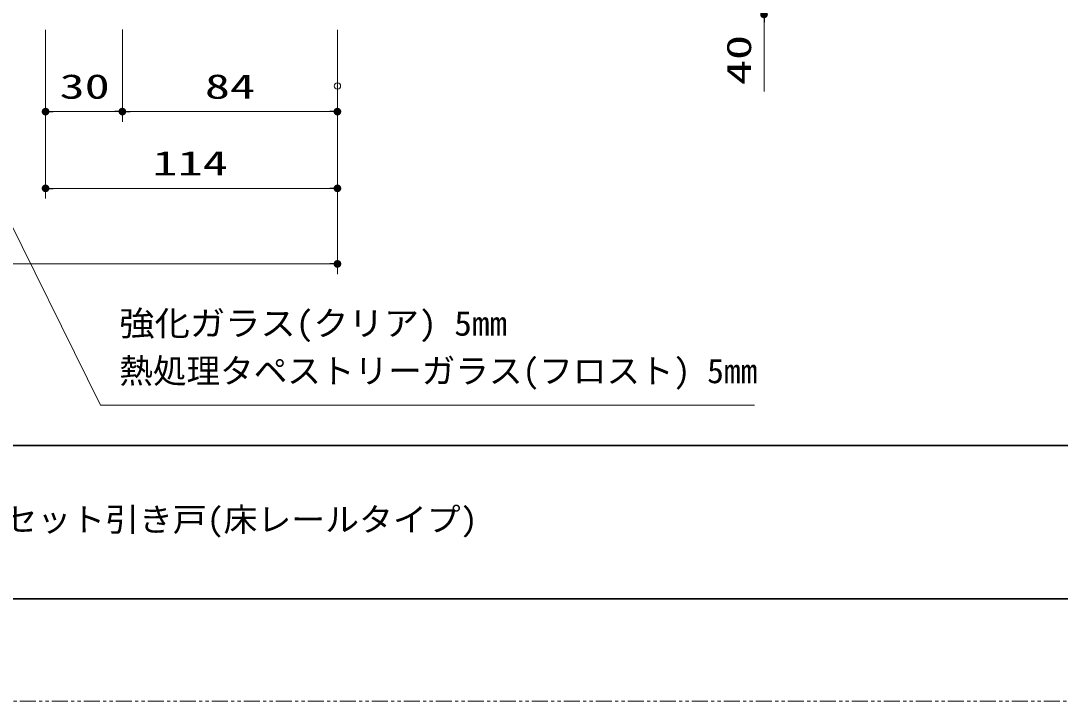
# Model space of a CAD drawing. Units: millimetres, scale not verified. Extents: x -1306 to 1306, y -607 to 607.
# Drawn here: x -668.9 to -262.9, y -594 to -328 of the extents above; entities that cross this region are included whole.
import ezdxf
from ezdxf.enums import TextEntityAlignment as Align

# ---------------------------------------------------------------- set-up
doc = ezdxf.new("R2010")
doc.units = ezdxf.units.MM
doc.header["$LTSCALE"] = 5
doc.header["$PDMODE"] = 32
doc.header["$PDSIZE"] = 2.5
doc.linetypes.add('USER1', pattern=[2.5, 1.25, -0.25, 0.25, -0.25, 0.25, -0.25])
for name, color, linetype, lineweight in [('0-3_陰線', 1, 'USER1', 9), ('1-1_寸法線', 3, 'Continuous', 13), ('1-4_DEFPOINTS', 7, 'Continuous', 5), ('1-5_0', 3, 'Continuous', 25), ('1-8_図面枠', 7, 'Continuous', 35)]:
    doc.layers.add(name, color=color, linetype=linetype, lineweight=lineweight)
doc.styles.add('ＭＳ ゴシック', font='')
doc.styles.get('ＭＳ ゴシック').set_extended_font_data('MS Gothic')

# ---------------------------------------------------------------- blocks, each defined once
blk = doc.blocks.new('_DOT')
at = {"layer": '1-5_0'}
blk.add_line((-2.5, 0), (-5, 0), dxfattribs=at)
for points in [[(0, 0), (-2.5, 0), (-2.48, 0.313)], [(0, 0), (-2.48, -0.313), (-2.5, 0)], [(0, 0), (-2.48, 0.313), (-2.421, 0.622)], [(0, 0), (-2.421, -0.622), (-2.48, -0.313)], [(0, 0), (-2.421, 0.622), (-2.324, 0.92)], [(0, 0), (-2.324, -0.92), (-2.421, -0.622)], [(0, 0), (-2.324, 0.92), (-2.191, 1.204)], [(0, 0), (-2.191, -1.204), (-2.324, -0.92)], [(0, 0), (-2.191, 1.204), (-2.023, 1.469)], [(0, 0), (-2.023, -1.469), (-2.191, -1.204)], [(0, 0), (-2.023, 1.469), (-1.822, 1.711)], [(0, 0), (-1.822, -1.711), (-2.023, -1.469)], [(0, 0), (-1.822, 1.711), (-1.594, 1.926)], [(0, 0), (-1.594, -1.926), (-1.822, -1.711)], [(0, 0), (-1.594, 1.926), (-1.34, 2.111)], [(0, 0), (-1.34, -2.111), (-1.594, -1.926)], [(0, 0), (-1.34, 2.111), (-1.064, 2.262)], [(0, 0), (-1.064, -2.262), (-1.34, -2.111)], [(0, 0), (-1.064, 2.262), (-0.773, 2.378)], [(0, 0), (-0.773, -2.378), (-1.064, -2.262)], [(0, 0), (-0.773, 2.378), (-0.468, 2.456)], [(0, 0), (-0.468, -2.456), (-0.773, -2.378)], [(0, 0), (-0.468, 2.456), (-0.157, 2.495)], [(0, 0), (-0.157, -2.495), (-0.468, -2.456)], [(0, 0), (-0.157, 2.495), (0.157, 2.495)], [(0, 0), (0.157, -2.495), (-0.157, -2.495)], [(0, 0), (0.157, 2.495), (0.468, 2.456)], [(0, 0), (0.468, 2.456), (0.773, 2.378)], [(0, 0), (0.773, 2.378), (1.064, 2.262)], [(0, 0), (1.064, 2.262), (1.34, 2.111)], [(0, 0), (1.34, 2.111), (1.594, 1.926)], [(0, 0), (1.594, 1.926), (1.822, 1.711)], [(0, 0), (1.822, 1.711), (2.023, 1.469)], [(0, 0), (2.023, 1.469), (2.191, 1.204)], [(0, 0), (2.191, 1.204), (2.324, 0.92)], [(0, 0), (2.324, 0.92), (2.421, 0.622)], [(0, 0), (2.421, 0.622), (2.48, 0.313)], [(0, 0), (2.48, 0.313), (2.5, 0)], [(0, 0), (0.468, -2.456), (0.157, -2.495)], [(0, 0), (0.773, -2.378), (0.468, -2.456)], [(0, 0), (1.064, -2.262), (0.773, -2.378)], [(0, 0), (1.34, -2.111), (1.064, -2.262)], [(0, 0), (1.594, -1.926), (1.34, -2.111)], [(0, 0), (1.822, -1.711), (1.594, -1.926)], [(0, 0), (2.023, -1.469), (1.822, -1.711)], [(0, 0), (2.191, -1.204), (2.023, -1.469)], [(0, 0), (2.324, -0.92), (2.191, -1.204)], [(0, 0), (2.421, -0.622), (2.324, -0.92)], [(0, 0), (2.48, -0.313), (2.421, -0.622)], [(0, 0), (2.5, 0), (2.48, -0.313)]]:
    blk.add_solid(points, dxfattribs=at)

msp = doc.modelspace()

# ---------------------------------------------------------------- linework, layer by layer
at = {"layer": '0-3_陰線', "color": 4}
msp.add_line((387.036, -594), (-1292.964, -594), dxfattribs=at)
at = {"layer": '1-1_寸法線'}
for p, q in [((-378.554, -328.549), (-378.554, -355.74)), ((-659.187, -331.549), (-659.187, -397.549)), ((-659.187, -331.549), (-659.187, -367.549)), ((-629.187, -331.495), (-629.187, -367.549)), ((-629.187, -331.549), (-629.187, -367.549)), ((-545.183, -331.549), (-545.183, -367.549)), ((-545.183, -331.549), (-545.183, -427.071)), ((-656.187, -363.549), (-632.187, -363.549)), ((-548.183, -363.549), (-626.187, -363.549)), ((-545.183, -361.549), (-545.183, -397.549)), ((-548.183, -393.549), (-656.187, -393.549)), ((-942.187, -423.071), (-548.183, -423.071))]:
    msp.add_line(p, q, dxfattribs=at)
msp.add_lwpolyline([(-382.221, -478.261), (-637.784, -478.261), (-719.316, -312.992)], dxfattribs=at)
at = {"layer": '1-4_DEFPOINTS'}
for p in [(-545.183, -353.549), (-629.187, -363.549), (-659.187, -393.549), (-545.183, -423.071)]:
    msp.add_point(p, dxfattribs=at)
at = {"layer": '1-8_図面枠'}
msp.add_line((-1252.964, -494), (347.036, -494), dxfattribs=at)
msp.add_lwpolyline([(-1252.964, -554), (347.036, -554), (347.036, 554), (-1252.964, 554)], close=True, dxfattribs=at)

# ---------------------------------------------------------------- block references
at = {"layer": '1-1_寸法線', "xscale": 0.6, "yscale": 0.6}
for p, rotation in [((-378.554, -325.549), 90), ((-659.187, -363.549), 180), ((-629.187, -363.549), 180), ((-659.187, -393.549), 180)]:
    msp.add_blockref('_DOT', p, dxfattribs=dict(at, rotation=rotation))
for p in [(-629.187, -363.549), (-545.183, -363.549), (-545.183, -393.549), (-545.183, -423.071)]:
    msp.add_blockref('_DOT', p, dxfattribs=at)

# ---------------------------------------------------------------- texts
at = {"layer": '1-1_寸法線', "style": 'ＭＳ ゴシック', "width": 1.5}
msp.add_text('40', height=9.604, rotation=90, dxfattribs=at).set_placement((-380.703, -353.168), align=Align.BOTTOM_LEFT)
at = {"layer": '1-1_寸法線', "style": 'ＭＳ ゴシック'}
for s, height, width, p in [('30', 9.604, 1.5, (-653.711, -361.4)), ('84', 9.604, 1.5, (-596.947, -361.4)), ('114', 9.604, 1.5, (-617.423, -391.4)), ('強化ガラス(クリア) 5mm', 9.621, 1.05, (-630.384, -454.011))]:
    msp.add_text(s, height=height, dxfattribs=dict(at, width=width)).set_placement(p, align=Align.BOTTOM_LEFT)
msp.add_text('熱処理タペストリーガラス(フロスト) 5mm', height=9.621, dxfattribs=at).set_placement((-630.384, -472.582), align=Align.BOTTOM_LEFT)
at = {"layer": '1-8_図面枠', "style": 'ＭＳ ゴシック', "width": 1.05}
msp.add_text('ノッポ H2070・2370 W813 アウトセット引き戸(床レールタイプ)', height=9.236, dxfattribs=at).set_placement((-873.76, -530.357), align=Align.BOTTOM_LEFT)

doc.saveas('drawing.dxf')
